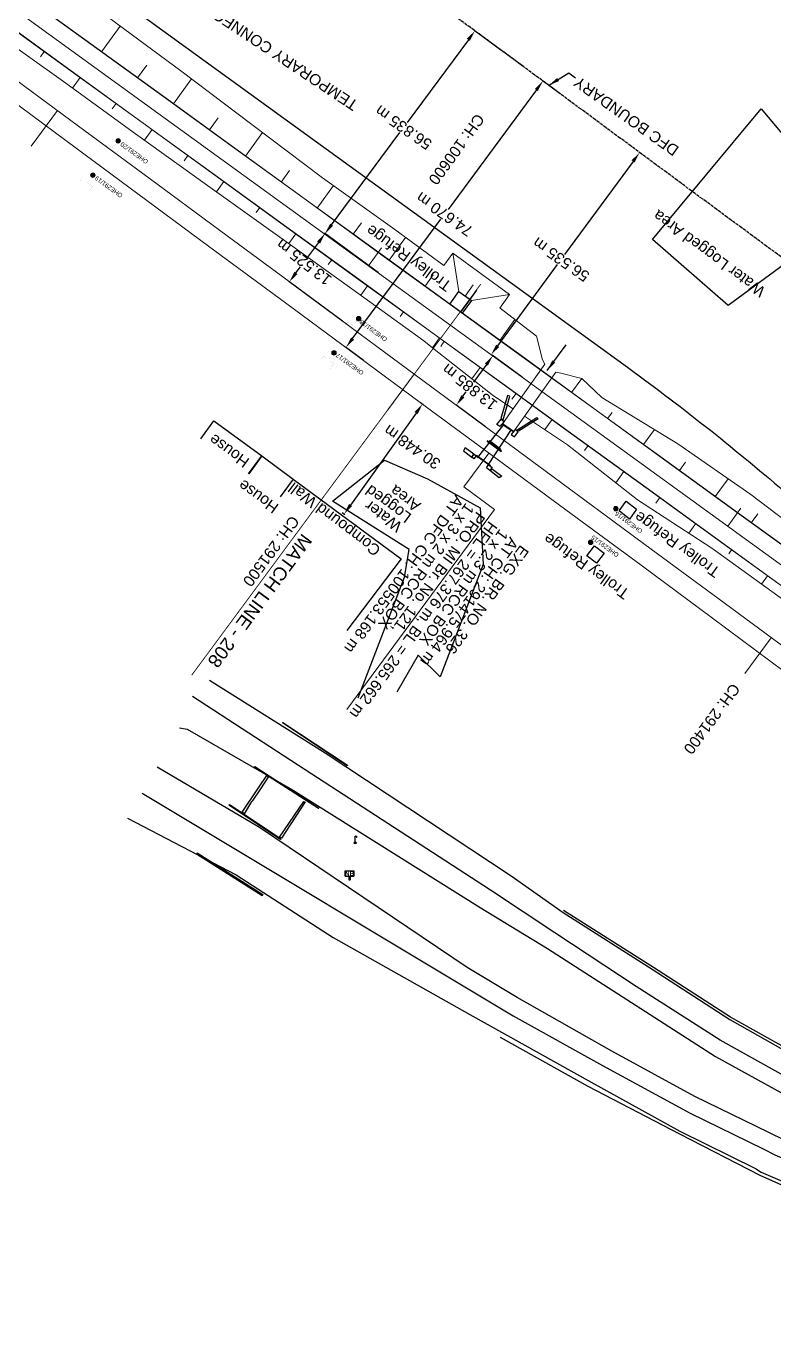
# Model space of a CAD drawing. Header units: metres. Extents: x 644418 to 1306172, y 3366650 to 6747308.
# Drawn here: x 651551.3 to 651719.9, y 3374525.5 to 3374818.6 of the extents above; entities that cross this region are included whole.
import ezdxf
from ezdxf.enums import TextEntityAlignment as Align

# ---------------------------------------------------------------- set-up
doc = ezdxf.new("R2010")
doc.units = ezdxf.units.M
doc.header["$MEASUREMENT"] = 0
doc.linetypes.add('CENTER', pattern=[2, 1.25, -0.25, 0.25, -0.25])
doc.linetypes.add('PHANTOM2', pattern=[1.25, 0.625, -0.125, 0.125, -0.125, 0.125, -0.125])
doc.layers.get('Defpoints').update_dxf_attribs({"lineweight": 0})
for name, color, linetype, lineweight in [('BOUNDARY DIMENTION', 10, 'Continuous', 0), ('BRIDGE DETAILS PLAN', 7, 'Continuous', 0), ('CANAL BOTTOM', 5, 'Continuous', 0), ('Existing Chainage', 7, 'Continuous', 0), ('Existing IR Track', 143, 'Continuous', 0), ('Existing Railway Boundary', 7, 'CENTER', 0), ('OHE MAST', 8, 'Continuous', 0), ('OHE MAST TEXT', 8, 'Continuous', 0), ('Proposed Chainage', 10, 'Continuous', 0), ('PROPOSED DFCC TOE LINE', 239, 'Continuous', 0), ('PROPOSED DFCC TOE SLOPES', 239, 'Continuous', 0), ('PROPOSED DFCC TRACK', 1, 'Continuous', 0), ('TEMPORARY CONNECTION', 6, 'Continuous', 0)]:
    doc.layers.add(name, color=color, linetype=linetype, lineweight=lineweight)
for name, color, linetype in [('BRIDGE_PARAPET', 7, 'Continuous'), ('COMPOUND_WALL', 251, 'Continuous'), ('DFCC Boundary', 6, 'CENTER'), ('Dimension', 10, 'Continuous'), ('GRILL', 251, 'Continuous'), ('LAMP_POST', 7, 'Continuous'), ('MATCH LINE', 7, 'Continuous'), ('NAME_BOARD', 251, 'Continuous'), ('PROPOSED DFCC FORMATION LINE', 187, 'Continuous'), ('RESIDENTIAL_BL_PUC', 251, 'Continuous'), ('RESIDENTIAL_BL_SEMI', 251, 'Continuous'), ('RETAINING_WALL', 142, 'Continuous'), ('SFL_SOFFIT_LVL', 251, 'Continuous'), ('SUB_ROAD_CENTRE', 34, 'Continuous'), ('SUB_ROAD_EDGE', 34, 'Continuous'), ('TOPO_TEXT', 251, 'Continuous'), ('Trolley Refuse', 10, 'Continuous'), ('TROLLEY_STAND', 7, 'Continuous'), ('WATER_LOGGED_AREA', 5, 'Continuous'), ('WING_WALL', 7, 'Continuous')]:
    doc.layers.add(name, color=color, linetype=linetype)
doc.styles.add('NB', font='swissbo.ttf', dxfattribs={"height": 1.5})
doc.styles.get("Standard").update_dxf_attribs({"font": 'arial.ttf'})
doc.styles.add('Style-Arial', font='arial.ttf')
doc.dimstyles.new('DIM', dxfattribs={"dimtxt": 2.5, "dimasz": 2.5, "dimexe": 0.18, "dimexo": 0.0625, "dimgap": 0.09, "dimtad": 0, "dimtih": 1, "dimtoh": 1, "dimdec": 3, "dimzin": 0, "dimdsep": 46, "dimtxsty": 'Standard', "dimcen": 0.09, "dimadec": 0, "dimazin": 0, "dimtfac": 1, "dimtdec": 3, "dimtofl": 0, "dimtmove": 0, "dimatfit": 3, "dimfxl": 1, "dimtolj": 1, "dimtzin": 0, "dimarcsym": 0})
doc.dimstyles.new('ISO-25', dxfattribs={"dimtxt": 2.5, "dimasz": 2.5, "dimexe": 1.25, "dimexo": 0.625, "dimtad": 1, "dimtxsty": 'Standard', "dimcen": 2.5, "dimadec": 0, "dimazin": 0, "dimtfac": 1, "dimtmove": 0, "dimatfit": 3, "dimfxl": 1, "dimarcsym": 0})

# ---------------------------------------------------------------- blocks, each defined once
blk = doc.blocks.new('LP')
for points in [[(0, 0), (0, 1.5)], [(0.25, 1.35), (0.44, 1.35)]]:
    blk.add_lwpolyline(points)
for centre, radius, start, end in [((0.07, 0.99), 0.519, 57.6425, 97.3165), ((0.34, 1.33), 0.094, 11.7012, 168.0476)]:
    blk.add_arc(centre, radius, start, end)
at = {"extrusion": (0, 0, -1)}
blk.add_ellipse((0, 0.01), major_axis=(0.308, 0), ratio=0.400495, dxfattribs=at)
blk.add_ellipse((0.35, 1.36), major_axis=(0.0017, 0.0438), ratio=0.461056, start_param=1.74022, end_param=4.575836)
blk = doc.blocks.new('NB')
for p, q in [((-0.98, 0.82), (-0.98, 1.98)), ((-0.98, 1.98), (0.98, 1.98)), ((-0.98, 0.82), (0.98, 0.82)), ((-0.13, 0.82), (-0.13, 0)), ((-0.13, 0), (0.13, 0)), ((0.13, 0.82), (0.13, 0)), ((0.98, 1.98), (0.98, 0.82))]:
    blk.add_line(p, q)
at = {"style": 'NB', "width": 1.025371}
blk.add_text('NB', height=0.988, dxfattribs=at).set_placement((0, 1.4), align=Align.MIDDLE)
blk = doc.blocks.new('OHE MAST')
h = blk.add_hatch(color=256)
edge = h.paths.add_edge_path()
edge.add_arc((0, 0), 0.514, 0, 360)
at = {"const_width": 0.01, "flags": 128}
for points in [[(1.5, 3.5), (1.5, 2), (-1.5, 2), (-1.5, 3.5)], [(0, 2), (0, 0)]]:
    blk.add_lwpolyline(points, dxfattribs=at)
blk.add_circle((0, 0), 0.514)
blk = doc.blocks.new('*D1693')
at = {"layer": 'Defpoints', "color": 0, "linetype": 'ByBlock', "ltscale": 0.5, "transparency": 16777216}
for p in [(651640.21, 3374733.81), (651622.54, 3374709.02), (651623.04, 3374708.66)]:
    blk.add_point(p, dxfattribs=at)
at = {"layer": 'Existing Railway Boundary', "color": 0, "linetype": 'ByBlock', "lineweight": -2, "ltscale": 0.5, "transparency": 16777216}
for p, q in [((651640.26, 3374733.78), (651640.86, 3374733.35)), ((651639.26, 3374731.42), (651624.49, 3374710.7)), ((651622.59, 3374708.98), (651623.19, 3374708.56))]:
    blk.add_line(p, q, dxfattribs=at)
at = {"layer": 'Existing Railway Boundary', "color": 0, "linetype": 'ByBlock', "ltscale": 0.5, "transparency": 16777216}
for points in [[(651638.92, 3374731.66), (651639.6, 3374731.18), (651640.71, 3374733.46)], [(651624.15, 3374710.94), (651624.83, 3374710.46), (651623.04, 3374708.66)]]:
    blk.add_solid(points, dxfattribs=at)
at = {"layer": 'Existing Railway Boundary', "color": 0, "linetype": 'ByBlock', "ltscale": 0.5, "transparency": 16777216, "insert": (651638.38, 3374723.77), "char_height": 2.5, "attachment_point": 5, "rotation": 145}
blk.add_mtext('\\A1;30.448 m', dxfattribs=at)
blk = doc.blocks.new('*D1511')
at = {"layer": 'Defpoints', "color": 0, "transparency": 16777216}
for p in [(651656.58, 3374744.36), (651663.18, 3374739.49), (651654.94, 3374728.32)]:
    blk.add_point(p, dxfattribs=at)
at = {"layer": 'Dimension', "color": 0, "lineweight": -2, "transparency": 16777216}
for p, q in [((651655.1, 3374742.35), (651652.17, 3374738.38)), ((651663.13, 3374739.53), (651656.44, 3374744.47)), ((651649.82, 3374735.2), (651650.54, 3374736.18)), ((651654.89, 3374728.35), (651648.19, 3374733.29))]:
    blk.add_line(p, q, dxfattribs=at)
at = {"layer": 'Dimension', "color": 0, "transparency": 16777216}
for points in [[(651654.76, 3374742.6), (651655.43, 3374742.1), (651656.58, 3374744.36)], [(651649.49, 3374735.45), (651650.16, 3374734.95), (651648.34, 3374733.19)]]:
    blk.add_solid(points, dxfattribs=at)
at = {"layer": 'Dimension', "color": 0, "lineweight": 0, "transparency": 16777216, "insert": (651651.35, 3374737.28), "char_height": 2.5, "attachment_point": 5, "rotation": 142}
blk.add_mtext('\\A1;13.885 m', dxfattribs=at)
blk = doc.blocks.new('*D1513')
at = {"layer": 'Defpoints', "color": 0, "transparency": 16777216}
for p in [(651618.75, 3374771.86), (651630.8, 3374762.96), (651622.76, 3374752.08)]:
    blk.add_point(p, dxfattribs=at)
at = {"layer": 'Dimension', "color": 0, "lineweight": -2, "transparency": 16777216}
for p, q in [((651630.75, 3374762.99), (651618.6, 3374771.97)), ((651617.26, 3374769.85), (651614.82, 3374766.55)), ((651612.19, 3374763), (651613.19, 3374764.35)), ((651622.71, 3374752.12), (651610.56, 3374761.1))]:
    blk.add_line(p, q, dxfattribs=at)
at = {"layer": 'Dimension', "color": 0, "transparency": 16777216}
for points in [[(651616.93, 3374770.1), (651617.6, 3374769.61), (651618.75, 3374771.86)], [(651611.86, 3374763.25), (651612.53, 3374762.75), (651610.71, 3374760.99)]]:
    blk.add_solid(points, dxfattribs=at)
at = {"layer": 'Dimension', "color": 0, "lineweight": 0, "transparency": 16777216, "insert": (651614, 3374765.45), "char_height": 2.5, "attachment_point": 5, "rotation": 142}
blk.add_mtext('\\A1;13.525 m', dxfattribs=at)
blk = doc.blocks.new('*D1625')
at = {"layer": 'BOUNDARY DIMENTION', "color": 0, "lineweight": -2, "transparency": 16777216}
for p, q in [((651689.59, 3374790.17), (651689.5, 3374790.24)), ((651688.16, 3374788.12), (651672.74, 3374767.12)), ((651657.66, 3374746.58), (651671.12, 3374764.91)), ((651656.13, 3374744.6), (651656.03, 3374744.67))]:
    blk.add_line(p, q, dxfattribs=at)
at = {"layer": 'BOUNDARY DIMENTION', "color": 0, "transparency": 16777216}
for points in [[(651687.82, 3374788.36), (651688.5, 3374787.87), (651689.64, 3374790.13)], [(651657.32, 3374746.83), (651657.99, 3374746.33), (651656.18, 3374744.57)]]:
    blk.add_solid(points, dxfattribs=at)
at = {"layer": 'Defpoints', "color": 0, "transparency": 16777216}
for p in [(651689.64, 3374790.13), (651689.64, 3374790.13), (651656.18, 3374744.57)]:
    blk.add_point(p, dxfattribs=at)
at = {"layer": 'BOUNDARY DIMENTION', "color": 0, "transparency": 16777216, "insert": (651671.93, 3374766.02), "char_height": 2.5, "attachment_point": 5, "rotation": 145}
blk.add_mtext('\\A1;56.535 m', dxfattribs=at)
blk = doc.blocks.new('*D1662')
at = {"layer": 'BOUNDARY DIMENTION', "color": 0, "lineweight": -2, "transparency": 16777216}
for p, q in [((651651.04, 3374815.55), (651637.23, 3374796.86)), ((651663.52, 3374809.43), (651652.38, 3374817.66)), ((651620.23, 3374773.86), (651635.6, 3374794.66)), ((651629.74, 3374763.73), (651618.6, 3374771.96))]:
    blk.add_line(p, q, dxfattribs=at)
at = {"layer": 'BOUNDARY DIMENTION', "color": 0, "transparency": 16777216}
for points in [[(651650.71, 3374815.79), (651651.38, 3374815.3), (651652.53, 3374817.56)], [(651619.89, 3374774.11), (651620.56, 3374773.62), (651618.74, 3374771.85)]]:
    blk.add_solid(points, dxfattribs=at)
at = {"layer": 'Defpoints', "color": 0, "transparency": 16777216}
for p in [(651652.53, 3374817.56), (651663.57, 3374809.39), (651629.79, 3374763.69)]:
    blk.add_point(p, dxfattribs=at)
at = {"layer": 'BOUNDARY DIMENTION', "color": 0, "transparency": 16777216, "insert": (651636.41, 3374795.76), "char_height": 2.5, "attachment_point": 5, "rotation": 145}
blk.add_mtext('\\A1;56.835 m', dxfattribs=at)
blk = doc.blocks.new('*D1891')
at = {"layer": 'Defpoints', "color": 0, "linetype": 'Continuous', "ltscale": 0.5, "transparency": 16777216}
for p in [(651667.85, 3374806.24), (651671.76, 3374803.35), (651627.37, 3374743.31)]:
    blk.add_point(p, dxfattribs=at)
at = {"layer": 'DFCC Boundary', "color": 0, "linetype": 'Continuous', "lineweight": -2, "ltscale": 0.5, "transparency": 16777216}
for p, q in [((651671.71, 3374803.39), (651667.71, 3374806.35)), ((651666.36, 3374804.23), (651646.47, 3374777.32)), ((651624.95, 3374748.21), (651644.84, 3374775.12)), ((651627.32, 3374743.34), (651623.32, 3374746.3))]:
    blk.add_line(p, q, dxfattribs=at)
at = {"layer": 'DFCC Boundary', "color": 0, "linetype": 'Continuous', "ltscale": 0.5, "transparency": 16777216}
for points in [[(651666.03, 3374804.48), (651666.7, 3374803.98), (651667.85, 3374806.24)], [(651624.61, 3374748.45), (651625.28, 3374747.96), (651623.46, 3374746.2)]]:
    blk.add_solid(points, dxfattribs=at)
at = {"layer": 'DFCC Boundary', "color": 0, "linetype": 'Continuous', "ltscale": 0.5, "transparency": 16777216, "insert": (651645.66, 3374776.22), "char_height": 2.5, "attachment_point": 5, "rotation": 145}
blk.add_mtext('\\A1;74.670 m', dxfattribs=at)

msp = doc.modelspace()

# ---------------------------------------------------------------- linework, layer by layer
at = {"layer": 'BRIDGE DETAILS PLAN', "color": 7, "linetype": 'Continuous', "lineweight": 0, "flags": 128}
msp.add_lwpolyline([(651655.6363, 3374722.4113), (651650.0147, 3374714.8067), (651656.9557, 3374709.6756), (651623.6696, 3374664.6482)], dxfattribs=at)
at = {"layer": 'BRIDGE_PARAPET', "linetype": 'Continuous'}
for points in [[(651661.109, 3374727.158, 268.439), (651658.612, 3374728.904, 268.446), (651658.729, 3374729.07, 268.444), (651661.226, 3374727.324, 268.444)], [(651655.312, 3374725.197, 268.469), (651655.257, 3374725.106, 268.471), (651658.406, 3374722.792, 268.457), (651658.486, 3374722.916, 268.454)], [(651658.108, 3374723.253, 268.472), (651658.248, 3374723.317, 268.466), (651655.788, 3374725.138, 268.452), (651655.74, 3374724.982, 268.453)], [(651652.898, 3374721.902, 268.436), (651656.053, 3374719.579, 268.43), (651655.974, 3374719.491, 268.433), (651652.819, 3374721.814, 268.433)], [(651623.708, 3374651.95, 271.07), (651609.123, 3374661.579, 270.803), (651609.19, 3374661.709, 270.803), (651623.7767, 3374652.0789, 270.803)], [(651617.275, 3374642.276, 270.957), (651602.799, 3374651.646, 271.096), (651602.887, 3374651.78, 271.075), (651617.3635, 3374642.4097, 271.075)], [(651608.711, 3374635.292, 270.593), (651597.049, 3374643.062, 270.6), (651597.226, 3374643.211, 270.594), (651608.888, 3374635.441, 270.594)], [(651604.56, 3374622.631, 270.334), (651589.7781, 3374631.9852, 270.315), (651589.928, 3374632.299, 270.317), (651604.7099, 3374622.9448, 270.317)]]:
    msp.add_polyline3d(points, close=True, dxfattribs=at)
at = {"layer": 'COMPOUND_WALL', "linetype": 'Continuous'}
msp.add_polyline3d([(651611.587, 3374716.56, 267.061), (651635.871, 3374698.608, 266.224), (651623.669, 3374682.396, 267.678)], dxfattribs=at)
at = {"layer": 'DFCC Boundary', "ltscale": 0.5, "flags": 128}
msp.add_lwpolyline([(655695.597, 3371812.1897), (655640.8822, 3371912.823), (655580.0449, 3371996.7158), (655509.7792, 3372062.0857), (655426.9534, 3372113.9756), (655342.6069, 3372167.9462), (655257.8854, 3372221.2222), (655173.2688, 3372275.363), (655087.3459, 3372327.2788), (655002.8598, 3372380.6107), (654914.5097, 3372429.9473), (654741.1355, 3372529.4419), (654650.033, 3372576.4159), (654568.6995, 3372626.155), (654571.9877, 3372630.6369), (654391.4686, 3372756.327), (654377.1337, 3372736.8494), (654004.4289, 3373016.6995), (654007.7887, 3373020.6424), (653690.5739, 3373253.6486), (653690.5425, 3373253.6059), (653433.8132, 3373453.1485), (653440.7668, 3373462.5592), (653208.8394, 3373636.5534), (653216.1698, 3373646.5105), (653142.1983, 3373700.8896), (653053.6963, 3373771.1122), (652994.4341, 3373810.5255), (652929.3691, 3373859.5713), (652860.9168, 3373902.1103), (652749.6028, 3373984.4705), (652631.2396, 3374070.7175), (652636.2281, 3374078.1704), (652537.912, 3374145.7283), (652392.904, 3374241.2711), (652388.7719, 3374235.6812), (652308.569, 3374304.8076), (652315.9256, 3374314.7669), (652103.9815, 3374448.7876), (652083.1937, 3374464.1943), (652072.7494, 3374471.9329), (652052.3219, 3374487.0684), (652038.1897, 3374497.5387), (652024.0173, 3374508.0388), (652009.8347, 3374518.5254), (651995.6683, 3374529), (651981.7515, 3374539.2836), (651967.8828, 3374549.5317), (651954.6903, 3374559.2866), (651941.4997, 3374569.04), (651923.9377, 3374582.0168), (651906.3215, 3374595.0337), (651892.0868, 3374605.5547), (651877.7985, 3374616.1153), (651861.6288, 3374628.0564), (651845.5071, 3374639.9619), (651829.5757, 3374651.7544), (651824.7911, 3374655.296), (651813.6747, 3374663.5244), (651797.4592, 3374675.4968), (651792.6217, 3374679.0685), (651809.3453, 3374701.6999), (651798.0335, 3374710.0518), (651782.3495, 3374721.6444), (651766.6655, 3374733.2369), (651750.5163, 3374745.1875), (651734.3118, 3374757.179), (651717.3274, 3374769.6994), (651700.4625, 3374782.1317), (651684.6001, 3374793.8578), (651668.5938, 3374805.6902), (651652.6806, 3374817.4203), (651636.8173, 3374829.1137), (651620.9269, 3374840.8662), (651604.9647, 3374852.6718), (651588.7459, 3374864.6312), (651572.5882, 3374876.5455), (651556.6943, 3374888.2868), (651540.8409, 3374899.9983), (651524.5553, 3374912.0488), (651508.2568, 3374924.109), (651492.7938, 3374935.5157), (651477.3997, 3374946.8715), (651461.3291, 3374958.7436), (651445.2311, 3374970.6359), (651429.3555, 3374982.3615), (651413.4375, 3374994.1184), (651396.6322, 3375006.522), (651379.7761, 3375018.963), (651363.6644, 3375030.8565), (651352.7728, 3375038.8965), (651331.6522, 3375054.4784), (651315.7738, 3375066.1947), (651299.7306, 3375078.0412), (651283.6239, 3375089.9346), (651273.9044, 3375097.1057), (651264.2377, 3375104.2378), (651243.4187, 3375119.6324), (651222.5077, 3375135.095), (651201.5462, 3375150.5784), (651180.4926, 3375166.1298), (651161.7365, 3375179.9701), (651143.0969, 3375193.7244), (651126.6442, 3375205.9373), (651110.0563, 3375218.2505), (651088.7204, 3375233.9244), (651067.5473, 3375249.4788), (651049.4448, 3375262.8672), (651031.0656, 3375276.4601), (651013.3004, 3375289.5618), (650995.6557, 3375302.5748), (650975.556, 3375317.4171), (650955.4878, 3375332.2363), (650948.8014, 3375337.1771), (650951.4372, 3375340.7501), (650937.0874, 3375351.3535), (650916.0918, 3375366.8677), (650897.9224, 3375380.2929), (650879.805, 3375393.6796), (650866.8386, 3375403.2309), (650853.9116, 3375412.7532), (650835.5886, 3375426.289), (650817.2946, 3375439.8035), (650797.968, 3375454.1206), (650778.7222, 3375468.3781), (650760.7655, 3375481.6337), (650742.8011, 3375494.8949), (650723.0807, 3375509.4255), (650703.3693, 3375523.9495), (650688.6613, 3375534.8372), (650673.8463, 3375545.804), (650653.7938, 3375560.6295), (650633.6894, 3375575.4932), (650612.6421, 3375591.0542), (650592.0153, 3375606.3042), (650570.0328, 3375622.5591), (650548.5001, 3375638.4814), (650530.5234, 3375651.793), (650512.3606, 3375665.2423), (650494.7465, 3375678.2665), (650476.9008, 3375691.462), (650459.2976, 3375704.4721), (650441.3132, 3375717.7633), (650427.1261, 3375728.1319), (650413.8099, 3375737.864), (650402.677, 3375746.2697), (650389.8486, 3375755.6668), (650377.7322, 3375764.5425), (650360.7275, 3375777.1141), (650343.7744, 3375789.6482), (650325.0342, 3375803.5254), (650306.3109, 3375817.39), (650287.6225, 3375831.2124), (650268.717, 3375845.1957), (650250.337, 3375858.8009), (650231.8256, 3375872.5033), (650215.4559, 3375884.6355), (650199.261, 3375896.6381), (650189.9351, 3375903.5429), (650184.6476, 3375907.4517), (650170.3331, 3375918.0338), (650153.2211, 3375930.7288), (650135.9365, 3375943.5518), (650119.2313, 3375955.9159), (650102.3769, 3375968.3905), (650085.2738, 3375981.0461), (650068.2078, 3375993.6742), (650052.7787, 3376005.1011), (650037.4384, 3376016.4621), (650022.1728, 3376027.766), (650006.9632, 3376039.0283), (649974.7512, 3376062.8762), (649961.4537, 3376072.7117), (649948.2091, 3376082.508), (649944.476, 3376085.2722), (649918.728, 3376050.5341), (649909.4316, 3376057.4177), (649896.4092, 3376067.0604), (649893.7832, 3376069.0128), (649891.1645, 3376070.9437), (649888.4639, 3376072.9569), (649875.744, 3376082.3694), (649867.5551, 3376088.4016), (649853.4118, 3376098.8745), (649839.2513, 3376109.3603), (649829.0749, 3376116.9005), (649827.2194, 3376118.2675), (649818.0867, 3376125.0366), (649808.8566, 3376131.8779), (649793.2502, 3376143.4201), (649777.6288, 3376154.9733), (649763.6321, 3376165.3144), (649749.5741, 3376175.7007), (649733.9228, 3376187.2754), (649718.3343, 3376198.8036), (649705.3241, 3376208.4391), (649692.3703, 3376218.0327), (649678.0208, 3376228.6769), (649663.5747, 3376239.3366), (649646.4625, 3376252.0623), (649634.6272, 3376260.744), (649624.9192, 3376267.9946), (649615.0208, 3376275.3876), (649599.9831, 3376286.4834), (649588.9857, 3376294.598), (649590.032, 3376296.0132), (649586.1685, 3376298.8639), (649569.3593, 3376311.3207), (649552.641, 3376323.7102), (649537.2353, 3376335.0739), (649521.9792, 3376346.327), (649506.2408, 3376358.0035), (649490.3575, 3376369.7875), (649475.7578, 3376380.5673), (649461.1933, 3376391.3211), (649445.4753, 3376402.9572), (649429.8494, 3376414.5253), (649414.4906, 3376425.9209), (649378.3483, 3376452.6365), (649368.4603, 3376459.9984), (649352.6509, 3376471.6682), (649336.6992, 3376483.4434), (649322.3941, 3376494.1037), (649307.6557, 3376505.0862), (649290.8736, 3376517.4208), (649273.972, 3376529.8435), (649258.1992, 3376541.4854), (649242.2966, 3376553.2232), (649226.5432, 3376564.8634), (649210.8826, 3376576.435), (649195.2207, 3376588.0769), (649179.5326, 3376599.7383), (649164.9134, 3376610.5118), (649150.5177, 3376621.1205), (649135.415, 3376632.3287), (649120.2337, 3376643.5954), (649107.8929, 3376652.6743), (649095.5927, 3376661.7234), (649079.5687, 3376673.5769), (649063.4846, 3376685.4748), (649046.5651, 3376697.9756), (649029.6506, 3376710.4727), (649013.3465, 3376722.5351), (648996.9805, 3376734.6431), (648980.3936, 3376746.8979), (648963.6626, 3376759.259), (648946.7453, 3376771.7643), (648929.6945, 3376784.3682), (648913.5118, 3376796.3614), (648897.2206, 3376808.435), (648876.2496, 3376823.9678), (648855.1325, 3376839.6089), (648839.3985, 3376851.2044), (648823.6596, 3376862.8037), (648806.187, 3376875.7235), (648788.7814, 3376888.5937), (648772.4766, 3376900.6763), (648756.1277, 3376912.7915), (648748.6058, 3376918.3049), (648733.321, 3376929.6306), (648718.1841, 3376940.8501), (648694.1574, 3376958.9078), (648686.9154, 3376964.1595), (648685.9321, 3376964.8321), (648667.95, 3376978.2197), (648649.3198, 3376992.1471), (648633.5557, 3377003.8368), (648617.684, 3377015.6038), (648613.3865, 3377018.7718), (648613.1308, 3377018.4261), (648605.39, 3377024.1325), (648593.439, 3377032.9404), (648576.5994, 3377045.3816), (648559.8787, 3377057.7351), (648542.9247, 3377070.3132), (648525.9483, 3377082.908), (648511.3109, 3377093.7409), (648496.5572, 3377104.6599), (648477.562, 3377118.7172), (648458.5464, 3377132.7896), (648451.3349, 3377138.2101), (648435.5918, 3377149.862), (648422.1096, 3377159.9046), (648408.3664, 3377170.0637), (648394.6863, 3377180.1761), (648381.6588, 3377189.818), (648368.6059, 3377199.4787), (648354.1188, 3377210.196), (648339.6473, 3377220.9017), (648325.8166, 3377231.1386), (648311.9735, 3377241.3853), (648297.2469, 3377252.2824), (648283.6168, 3377262.3688), (648282.6002, 3377260.9951), (648281.5015, 3377261.8082), (648268.446, 3377271.4578), (648255.3849, 3377281.1115), (648243.3023, 3377290.0413), (648231.5826, 3377298.7116), (648230.1246, 3377299.843), (648216.137, 3377310.1827), (648202.3989, 3377320.3379), (648187.9045, 3377331.0225), (648173.4524, 3377341.7035), (648159.964, 3377351.7009), (648146.3755, 3377361.7726), (648132.3698, 3377372.1252), (648118.3132, 3377382.5155), (648104.5683, 3377392.6752), (648090.8453, 3377402.8186), (648079.0331, 3377411.5788), (648067.1746, 3377420.3734), (648052.1864, 3377431.461), (648037.1291, 3377442.5999), (648023.4384, 3377452.7367), (648009.6421, 3377462.9518), (647998.5681, 3377471.1475), (647977.6651, 3377486.6371), (647970.8013, 3377491.7424), (647954.3046, 3377504.0127), (647940.5645, 3377514.1537), (647927.1436, 3377524.0583), (647912.5029, 3377534.9198), (647897.7662, 3377545.8524), (647883.3488, 3377556.5286), (647868.9785, 3377567.1699), (647855.3948, 3377577.2425), (647841.7032, 3377587.3948), (647828.8284, 3377596.8277), (647815.9828, 3377606.2395), (647798.869, 3377618.9232), (647787.996, 3377626.9816), (647769.1212, 3377640.9619), (647756.6675, 3377650.183), (647742.624, 3377660.5991), (647728.5049, 3377671.0713), (647713.635, 3377682.0926), (647698.699, 3377693.1628), (647681.9918, 3377705.517), (647665.4025, 3377717.7839), (647652.0515, 3377727.6811), (647638.8028, 3377737.5025), (647625.2604, 3377747.546), (647611.724, 3377757.585), (647601.846, 3377764.9047), (647586.5632, 3377776.2354), (647574.9107, 3377784.8659), (647552.1318, 3377801.7377), (647544.5766, 3377807.3492), (647531.2096, 3377817.2774), (647518.7824, 3377826.4783), (647506.3678, 3377835.6698), (647493.0662, 3377845.5438), (647479.7149, 3377855.4547), (647466.3541, 3377865.3556), (647452.9886, 3377875.26), (647440.1702, 3377884.755), (647427.3392, 3377894.2595), (647421.9004, 3377898.2902), (647422.4016, 3377898.9655), (647413.1507, 3377905.8213), (647398.5546, 3377916.6386), (647385.2867, 3377926.4568), (647372.1159, 3377936.2032), (647357.4127, 3377947.1112), (647351.2811, 3377951.6601), (647330.0092, 3377967.4105), (647317.4471, 3377976.6964), (647304.414, 3377986.3606), (647291.335, 3377996.0589), (647278.7541, 3378005.3917), (647266.0777, 3378014.7954), (647252.9457, 3378024.4462), (647239.9839, 3378033.9719), (647225.7512, 3378044.5255), (647211.5179, 3378055.0796), (647196.511, 3378066.208), (647181.4966, 3378077.3419), (647167.7872, 3378087.5064), (647154.0498, 3378097.6917), (647140.7668, 3378107.5414), (647127.4862, 3378117.3893), (647113.2521, 3378127.9375), (647099.0375, 3378138.4713), (647085.0268, 3378148.8592), (647070.9977, 3378159.2608), (647056.5444, 3378169.9697), (647042.0873, 3378180.6814), (647027.5624, 3378191.4464), (647013.0728, 3378202.1851), (646999.864, 3378211.9684), (646986.6741, 3378221.7376), (646973.6148, 3378231.4185), (646960.4875, 3378241.1499), (646945.7953, 3378252.0414), (646931.0256, 3378262.9902), (646930.6274, 3378263.2852), (646951.9475, 3378292.0562)], dxfattribs=at)
at = {"layer": 'Existing Chainage', "color": 0, "linetype": 'Continuous', "lineweight": 13, "flags": 128}
for points in [[(651552.4729, 3374791.5742), (651558.4162, 3374799.6164)], [(651632.9078, 3374732.1508), (651638.8474, 3374740.1957)], [(651713.3619, 3374672.757), (651719.2995, 3374680.8034)]]:
    msp.add_lwpolyline(points, dxfattribs=at)
at = {"layer": 'Existing IR Track', "flags": 128}
for points in [[(651547.0223, 3374808.0365), (651563.1864, 3374796.0912), (651579.1189, 3374784.3325), (651594.9406, 3374772.6556), (651610.9589, 3374760.8073), (651626.6494, 3374749.2014), (651642.7856, 3374737.2881), (651658.6137, 3374725.6023), (651675.5894, 3374713.0667), (651692.2289, 3374700.7793), (651708.6751, 3374688.6433), (651730.784, 3374672.3289), (651740.5678, 3374665.1098), (651756.4758, 3374653.3717), (651772.4107, 3374641.5647), (651788.4038, 3374629.7145), (651804.4734, 3374617.8398), (651820.3699, 3374606.093), (651836.5668, 3374594.1114), (651852.8743, 3374582.0378)], [(651544.4308, 3374804.5331), (651560.6065, 3374792.6055), (651576.5256, 3374780.8318), (651592.4639, 3374769.0439), (651608.3751, 3374757.3152), (651624.2474, 3374745.6152), (651640.2129, 3374733.813), (651656.1152, 3374722.0573), (651673.0205, 3374709.5953), (651689.9496, 3374697.1156), (651706.099, 3374685.1649), (651722.2482, 3374673.2143), (651737.9662, 3374661.5967), (651753.6503, 3374650.004), (651769.8215, 3374638.0643), (651786.0143, 3374626.1085), (651801.8928, 3374614.3552), (651817.845, 3374602.5474), (651833.9874, 3374590.6265), (651850.1571, 3374578.6854)]]:
    msp.add_lwpolyline(points, dxfattribs=at)
at = {"layer": 'GRILL', "linetype": 'Continuous'}
for points in [[(652142.7375, 3374535.3484, 273.706), (652114.8571, 3374535.9299, 274.383), (652088.5238, 3374536.8715, 274.872), (652062.1041, 3374537.4779, 275.417), (652042.5721, 3374538.1085, 275.711), (652021.1063, 3374538.63, 275.997), (651998.6673, 3374539.2986, 276.32), (651973.6598, 3374540.0301, 276.466), (651938.5545, 3374540.8576, 276.54), (651927.5415, 3374541.5282, 276.646), (651879.4023, 3374542.6976, 276.544), (651856.4655, 3374544.2978, 276.078), (651834.8903, 3374547.0795, 275.826), (651820.0623, 3374549.3397, 275.665), (651802.7724, 3374553.4173, 275.286), (651781.7969, 3374559.9322, 274.884), (651764.8122, 3374566.5329, 274.403), (651747.2083, 3374574.5436, 273.897), (651710.1455, 3374595.2632, 272.727), (651692.7315, 3374606.447, 272.211), (651672.5139, 3374619.3608, 271.501)], [(651658.1987, 3374590.8035, 269.825), (651677.9832, 3374579.7413, 270.437), (651698.6029, 3374568.9931, 271.17), (651716.7412, 3374559.6546, 271.702), (651735.1213, 3374551.5107, 272.437), (651755.12, 3374543.9659, 273.021), (651774.1739, 3374536.9879, 273.673), (651793.3368, 3374531.2441, 274.203), (651813.6864, 3374526.5104, 274.752), (651834.773, 3374523.3101, 275.091), (651846.6416, 3374522.0919, 275.29)]]:
    msp.add_polyline3d(points, dxfattribs=at)
at = {"layer": 'MATCH LINE', "linetype": 'PHANTOM2', "ltscale": 15, "const_width": 0.2}
msp.add_lwpolyline([(651653.8248, 3374760.4644), (651588.6774, 3374672.3369)], dxfattribs=at)
at = {"layer": 'Proposed Chainage', "lineweight": 0, "flags": 128}
for points in [[(651631.4648, 3374768.6471), (651628.5309, 3374764.5984)], [(651712.439, 3374709.9685), (651709.505, 3374705.9198)]]:
    msp.add_lwpolyline(points, dxfattribs=at)
at = {"layer": 'PROPOSED DFCC FORMATION LINE', "lineweight": 0, "flags": 128}
for points in [[(651778.7724, 3374660.3556), (651776.4848, 3374662.0134), (651760.29, 3374673.7491), (651744.0951, 3374685.4848), (651727.9003, 3374697.2206), (651711.7055, 3374708.9563), (651695.5106, 3374720.692), (651679.3158, 3374732.4278), (651663.121, 3374744.1635), (651646.9262, 3374755.8992), (651630.7313, 3374767.635), (651614.5365, 3374779.3707), (651598.3417, 3374791.1064), (651582.1468, 3374802.8422), (651565.952, 3374814.5779), (651549.7572, 3374826.3136)], [(651549.7865, 3374826.3541), (651565.9813, 3374814.6184), (651582.1762, 3374802.8827), (651598.371, 3374791.1469), (651614.5658, 3374779.4112), (651630.7607, 3374767.6755), (651646.9555, 3374755.9397), (651663.1503, 3374744.204), (651679.3452, 3374732.4683), (651695.54, 3374720.7325), (651711.7348, 3374708.9968), (651727.9297, 3374697.2611), (651744.1245, 3374685.5253), (651760.3193, 3374673.7896), (651776.5141, 3374662.0539), (651778.8017, 3374660.3961)], [(651774.3422, 3374654.2421), (651772.0546, 3374655.8998), (651755.8597, 3374667.6356), (651739.6649, 3374679.3713), (651723.4701, 3374691.107), (651707.2752, 3374702.8428), (651691.0804, 3374714.5785), (651674.8856, 3374726.3142), (651658.6907, 3374738.05), (651642.4959, 3374749.7857), (651626.3011, 3374761.5214), (651610.1063, 3374773.2571), (651593.9114, 3374784.9929), (651577.7166, 3374796.7286), (651561.5218, 3374808.4643), (651545.3269, 3374820.2001)], [(651774.3715, 3374654.2826), (651772.0839, 3374655.9403), (651755.8891, 3374667.676), (651739.6942, 3374679.4118), (651723.4994, 3374691.1475), (651707.3046, 3374702.8832), (651691.1097, 3374714.619), (651674.9149, 3374726.3547), (651658.7201, 3374738.0904), (651642.5253, 3374749.8262), (651626.3304, 3374761.5619), (651610.1356, 3374773.2976), (651593.9408, 3374785.0334), (651577.7459, 3374796.7691), (651561.5511, 3374808.5048), (651545.3563, 3374820.2406)]]:
    msp.add_lwpolyline(points, dxfattribs=at)
at = {"layer": 'PROPOSED DFCC TOE LINE', "lineweight": 0, "flags": 128}
for points in [[(651451.2026, 3374901.7485), (651460.0893, 3374901.853), (651466.0203, 3374897.4319), (651473.6677, 3374891.7125), (651483.1624, 3374884.6546), (651485.1457, 3374887.3914), (651501.0068, 3374875.8973), (651498.882, 3374872.9651), (651505.7589, 3374867.8496), (651521.7885, 3374855.8859), (651537.8562, 3374843.9747), (651554.1119, 3374832.323), (651570.1583, 3374820.3825), (651586.257, 3374808.5141), (651602.2311, 3374796.4737), (651618.1896, 3374784.4119), (651634.4687, 3374772.7924), (651645.5093, 3374764.6619)], [(651661.1279, 3374732.3854), (651656.7025, 3374735.3063), (651643.3488, 3374745.8242), (651640.9783, 3374747.6914), (651624.7699, 3374759.4085), (651608.5282, 3374771.0795), (651592.2409, 3374782.6876), (651576.0099, 3374794.3735), (651559.822, 3374806.1188), (651543.5074, 3374817.6893), (651527.1454, 3374829.1942), (651510.8536, 3374840.7962), (651494.5758, 3374852.4174), (651478.6734, 3374863.8111), (651478.3176, 3374864.0657), (651462.0472, 3374875.7102), (651454.2624, 3374881.2794), (651444.8861, 3374885.8474), (651444.7095, 3374885.9156), (651439.5658, 3374888.4436)], [(651645.5093, 3374764.6619), (651647.5107, 3374767.4239), (651660.3451, 3374758.1233), (651658.1478, 3374755.0911)], [(651658.1808, 3374755.0657), (651666.4179, 3374748.7131), (651667.7493, 3374743.4283)], [(651671.8844, 3374740.4071), (651676.5981, 3374739.2092), (651681.1504, 3374734.9593), (651698.2805, 3374724.5143), (651714.6892, 3374713.0737), (651730.6098, 3374700.9596), (651747.495, 3374690.1765), (651763.4199, 3374678.0683), (651778.8534, 3374665.2819), (651781.0909, 3374663.5551)], [(651773.4251, 3374652.9766), (651771.1119, 3374654.5989), (651754.739, 3374666.089), (651738.4833, 3374677.7407), (651722.1303, 3374689.2582), (651705.9426, 3374701.0037), (651689.1337, 3374711.8922), (651673.4104, 3374724.2786), (651663.692, 3374730.693)]]:
    msp.add_lwpolyline(points, dxfattribs=at)
at = {"layer": 'PROPOSED DFCC TOE SLOPES', "linetype": 'Continuous', "lineweight": 0, "flags": 128}
for points in [[(651568.3935, 3374812.8086), (651572.5853, 3374818.5932)], [(651555.4624, 3374812.9171), (651554.5754, 3374811.693)], [(651576.4909, 3374806.9408), (651578.5628, 3374809.7999)], [(651563.5598, 3374807.0492), (651561.8299, 3374804.662)], [(651584.5883, 3374801.0729), (651588.6653, 3374806.6989)], [(651571.6572, 3374801.1813), (651570.7905, 3374799.9853)], [(651592.6858, 3374795.205), (651594.669, 3374797.9419)], [(651579.7546, 3374795.3135), (651578.0231, 3374792.924)], [(651600.7832, 3374789.3372), (651604.637, 3374794.6552)], [(651587.8521, 3374789.4456), (651586.9953, 3374788.2633)], [(651608.8806, 3374783.4693), (651610.7484, 3374786.0468)], [(651595.9495, 3374783.5777), (651594.2611, 3374781.2478)], [(651616.978, 3374777.6014), (651620.6439, 3374782.6602)], [(651604.0469, 3374777.7099), (651603.2258, 3374776.5768)], [(651625.0754, 3374771.7336), (651626.9294, 3374774.292)], [(651612.1443, 3374771.842), (651610.5427, 3374769.6319)], [(651633.1728, 3374765.8657), (651636.8967, 3374771.0044)], [(651620.2417, 3374765.9741), (651619.4527, 3374764.8853)], [(651648.8875, 3374758.8003), (651647.5107, 3374767.4239)], [(651641.2702, 3374759.9978), (651643.1097, 3374762.5362)], [(651628.3391, 3374760.1063), (651626.7803, 3374757.9552)], [(651650.3045, 3374757.7734), (651652.1439, 3374760.3118)], [(651649.3677, 3374754.13), (651652.9622, 3374759.0903)], [(651651.7216, 3374756.7466), (651660.3451, 3374758.1233)], [(651636.4366, 3374754.2384), (651635.6605, 3374753.1675)], [(651658.1168, 3374747.7898), (651661.522, 3374752.4889)], [(651644.534, 3374748.3705), (651642.9286, 3374746.1552)], [(651645.6185, 3374747.5846), (651644.8001, 3374746.4552)], [(651653.7159, 3374741.7168), (651651.8438, 3374739.1333)], [(651674.3116, 3374736.0541), (651676.5981, 3374739.2092)], [(651661.8133, 3374735.8489), (651660.8535, 3374734.5244)], [(651669.9107, 3374729.981), (651668.2477, 3374727.6861)], [(651682.4091, 3374730.1862), (651683.4156, 3374731.5753)], [(651690.5065, 3374724.3184), (651692.9873, 3374727.7418)], [(651678.0082, 3374724.1132), (651677.2109, 3374723.013)], [(651686.1056, 3374718.2453), (651684.2753, 3374715.7195)], [(651698.6039, 3374718.4505), (651700.0092, 3374720.3898)], [(651706.7013, 3374712.5826), (651709.6189, 3374716.6088)], [(651694.203, 3374712.3774), (651693.2736, 3374711.0949)], [(651702.3004, 3374706.5096), (651700.7487, 3374704.3682)], [(651714.7987, 3374706.7148), (651716.2644, 3374708.7373)], [(651710.3978, 3374700.6417), (651709.7161, 3374699.701)], [(651718.4952, 3374694.7738), (651717.1283, 3374692.8876)]]:
    msp.add_lwpolyline(points, dxfattribs=at)
at = {"layer": 'PROPOSED DFCC TRACK', "color": 12, "flags": 128}
msp.add_lwpolyline([(652051.8841, 3374457.8117), (651483.1316, 3374869.9633), (651480.0951, 3374872.1638), (651477.0587, 3374874.3645), (651474.0227, 3374876.5656), (651470.9871, 3374878.7673), (651467.952, 3374880.9698), (651464.9177, 3374883.1733), (651461.8843, 3374885.3781), (651458.8519, 3374887.5843, -0.00144677), (651426.1699, 3374911.5196), (651423.1515, 3374913.7448), (651420.1341, 3374915.9715), (651417.1177, 3374918.1993), (651414.1019, 3374920.4282), (651411.0868, 3374922.6578), (651408.0721, 3374924.8881), (651405.0578, 3374927.1188), (651402.0435, 3374929.3497), (646816.8315, 3378323.0253)], format="xyb", dxfattribs=at)
at = {"layer": 'PROPOSED DFCC TRACK', "linetype": 'Continuous', "flags": 128}
for points, elevation in [([(651659.1, 3374729.544), (651668.3069, 3374742.4447), (651667.7493, 3374743.4283)], 268.227), ([(651661.566, 3374727.714), (651670.7729, 3374740.6147), (651671.8844, 3374740.4071)], 268.241)]:
    msp.add_lwpolyline(points, dxfattribs=dict(at, elevation=elevation))
at = {"layer": 'RESIDENTIAL_BL_PUC', "linetype": 'Continuous'}
msp.add_polyline3d([(651590.7424, 3374725.605, 268.78), (651593.687, 3374729.646, 268.78), (651604.482, 3374721.78, 268.653), (651601.5374, 3374717.739, 268.653)], dxfattribs=at)
at = {"layer": 'RESIDENTIAL_BL_SEMI', "linetype": 'Continuous'}
msp.add_polyline3d([(651601.5216, 3374717.7506, 268.653), (651604.482, 3374721.78, 268.653), (651611.587, 3374716.56, 267.061), (651608.6266, 3374712.5306, 267.061)], dxfattribs=at)
at = {"layer": 'RETAINING_WALL', "linetype": 'Continuous'}
for points in [[(651659.833, 3374735.394, 266.875), (651658.349, 3374730.181, 267.934), (651658.848, 3374729.922, 267.932), (651660.3601, 3374735.2336, 267.932)], [(651666.795, 3374730.12, 266.902), (651662.35, 3374727.309, 267.952), (651661.957, 3374727.583, 267.954), (651666.4897, 3374730.4495, 267.954)], [(651649.941, 3374722.944, 268.034), (651651.845, 3374721.478, 268.012), (651652.261, 3374722.153, 268.242), (651650.3569, 3374723.6191, 268.242)], [(651658.577, 3374717.176, 268.151), (651658.02, 3374716.831, 268.068), (651655.898, 3374718.44, 268.064), (651656.4595, 3374718.7878, 268.064)], [(651600.075, 3374641.476, 270.221), (651601.855, 3374644.153, 270.219), (651601.973, 3374644.248, 270.627), (651603.739, 3374646.97, 270.639), (651605.589, 3374649.749, 270.997), (651605.98, 3374649.523, 271.017), (651604.162, 3374646.711, 270.967), (651602.348, 3374643.944, 270.653), (651602.201, 3374643.905, 270.214), (651600.521, 3374641.139, 270.217)], [(651608.498, 3374635.82, 268.431), (651613.982, 3374643.882, 270.594), (651614.237, 3374643.783, 270.58), (651608.941, 3374635.655, 270.228)]]:
    msp.add_polyline3d(points, close=True, dxfattribs=at)
at = {"layer": 'SFL_SOFFIT_LVL', "linetype": 'Continuous'}
for points in [[(651653.087, 3374721.349, 267.714), (651659.137, 3374728.919, 267.285)], [(651660.718, 3374727.715, 267.315), (651655.371, 3374719.595, 267.701)]]:
    msp.add_polyline3d(points, dxfattribs=at)
at = {"layer": 'SUB_ROAD_CENTRE', "linetype": 'Continuous'}
for points in [[(652140.6905, 3374529.7807, 273.732), (652114.9668, 3374530.5303, 274.297), (652087.533, 3374531.2157, 274.874), (652041.9863, 3374532.4929, 275.577), (652021.2394, 3374533.3467, 275.83), (651998.7006, 3374533.8438, 276.012), (651973.778, 3374534.3917, 276.14), (651939.0066, 3374535.6813, 276.243), (651880.3071, 3374537.0784, 276.314), (651856.3713, 3374538.7512, 276.026), (651834.825, 3374541.8849, 275.762), (651818.8054, 3374543.9158, 275.693), (651797.0472, 3374549.1578, 275.253), (651779.6398, 3374554.6744, 274.886), (651760.7227, 3374562.1135, 274.434), (651744.3204, 3374569.7898, 274.001), (651707.8167, 3374590.1116, 272.82), (651688.8434, 3374602.2078, 272.144), (651670.5121, 3374614.3003, 271.534), (651656.056, 3374623.914, 270.986), (651614.269, 3374651.041, 269.779), (651588.858, 3374667.544, 269.342)], [(651577.5338, 3374645.7636, 268.748), (651661.1268, 3374595.6259, 269.642), (651681.24, 3374584.3887, 270.157), (651701.0304, 3374573.6596, 270.858), (651717.4723, 3374565.6524, 271.367), (651720.1282, 3374564.2356, 271.465), (651738.3788, 3374556.4575, 272.08), (651757.1808, 3374549.0334, 272.622), (651776.0122, 3374542.2471, 273.195), (651795.2653, 3374536.502, 273.773), (651815.5044, 3374531.6574, 274.395), (651830.0279, 3374529.1044, 274.626), (651834.8358, 3374528.3779, 274.741), (651857.5423, 3374526.4504, 275.223)]]:
    msp.add_polyline3d(points, dxfattribs=at)
at = {"layer": 'SUB_ROAD_EDGE', "linetype": 'Continuous'}
for points in [[(651592.704, 3374671.221, 269.291), (651618.768, 3374654.834, 269.704), (651660.656, 3374627.12, 271.003), (651672.3833, 3374618.8913, 271.343), (651692.4656, 3374606.0839, 272.04), (651709.9367, 3374594.7411, 272.58), (651746.8791, 3374573.8493, 273.724), (651764.4374, 3374565.9728, 274.177), (651781.5404, 3374559.0097, 274.632), (651802.3937, 3374552.1915, 275.09), (651819.6869, 3374547.6965, 275.45), (651834.599, 3374545.2784, 275.617), (651856.4201, 3374542.1062, 275.881), (651882.4453, 3374540.3933, 276.292), (651916.9689, 3374539.3182, 276.302), (651938.5238, 3374538.9823, 276.231), (651973.7669, 3374538.0803, 276.082), (651998.6996, 3374537.946, 275.96), (652020.9934, 3374537.8724, 275.735), (652042.374, 3374537.8658, 275.671), (652063.2329, 3374536.9731, 275.179), (652088.6187, 3374536.0593, 274.723), (652114.6906, 3374535.616, 274.187), (652142.5677, 3374534.8284, 273.557)], [(651585.9, 3374660.489, 269.382), (651587.666, 3374660.221, 269.352), (651611.383, 3374646.509, 269.935), (651653.714, 3374620.005, 271.067), (651668.8624, 3374610.7317, 271.606), (651706.766, 3374586.4552, 272.969), (651742.027, 3374566.9548, 274.179), (651758.8554, 3374559.0516, 274.657), (651778.753, 3374551.2401, 275.119), (651796.2692, 3374545.712, 275.473), (651818.4753, 3374540.3155, 275.912), (651834.4586, 3374537.8394, 276.01), (651856.7977, 3374535.42, 276.203), (651881.9535, 3374533.7075, 276.409), (651916.6661, 3374532.5795, 276.398), (651940.5076, 3374531.8396, 276.396), (651975.302, 3374530.7291, 276.281), (651998.8128, 3374530.1383, 276.128), (652022.0418, 3374529.42, 275.935), (652041.7996, 3374528.9788, 275.698), (652064.2511, 3374528.2184, 275.376), (652087.7576, 3374527.727, 274.976), (652116.0798, 3374526.8145, 274.386), (652140.8786, 3374526.1182, 273.831)], [(651845.9839, 3374531.3275, 274.741), (651834.4031, 3374532.5012, 274.501), (651830.1805, 3374533.0315, 274.431), (651816.5255, 3374535.381, 274.202), (651796.0168, 3374540.1677, 273.572), (651777.8134, 3374545.666, 272.993), (651757.422, 3374553.0403, 272.385), (651740.072, 3374559.7773, 271.908), (651722.561, 3374567.4234, 271.342), (651718.5951, 3374569.3784, 271.2), (651702.0811, 3374577.4009, 270.73), (651683.3408, 3374587.5954, 270.155), (651662.0051, 3374599.7576, 269.663), (651650.789, 3374606.475, 269.51), (651603.936, 3374637.993, 269.325), (651580.896, 3374651.598, 269.138)], [(651574.217, 3374640.112, 268.784), (651598.704, 3374627.379, 269.04), (651620.534, 3374613.226, 269.241), (651651.4, 3374595.92, 269.487), (651678.7127, 3374580.613, 270.258), (651698.6957, 3374569.5771, 271.024), (651715.7685, 3374561.1846, 271.586), (651717.0266, 3374560.3555, 271.656), (651735.6646, 3374552.4357, 272.322), (651755.4949, 3374544.8346, 272.903), (651774.6353, 3374537.6468, 273.479), (651793.7763, 3374531.9457, 274.053), (651813.9049, 3374527.4139, 274.606), (651829.4849, 3374524.8114, 274.863), (651834.6554, 3374524.2755, 274.958), (651846.7355, 3374523.0326, 275.193)]]:
    msp.add_polyline3d(points, dxfattribs=at)
at = {"layer": 'TEMPORARY CONNECTION', "lineweight": 30, "flags": 128}
msp.add_lwpolyline([(649875.1433, 3376059.4619, 0.02078817), (649913.3305, 3376033.5833), (650035.246, 3375958.1608, -0.02078817), (650073.4332, 3375932.2822), (651423.4635, 3374933.0776, 0.00251821), (651480.3487, 3374891.4167), (651686.0505, 3374742.3529, -0.02078817), (651722.2466, 3374713.7556), (651830.9367, 3374620.2908, 0.02078817), (651867.1327, 3374591.6935)], format="xyb", dxfattribs=at)
at = {"layer": 'Trolley Refuse'}
msp.add_lwpolyline([(651649.6678, 3374753.9125), (651646.8337, 3374755.9662), (651648.8875, 3374758.8003), (651651.7216, 3374756.7466)], close=True, dxfattribs=at)
at = {"layer": 'TROLLEY_STAND', "linetype": 'Continuous'}
for points in [[(651685.018, 3374709.373, 268.506), (651686.589, 3374711.557, 268.502), (651688.902, 3374709.727, 268.529), (651687.331, 3374707.543, 268.529)], [(651679.932, 3374697.603, 268.399), (651677.734, 3374699.236, 268.496), (651679.466, 3374701.47, 268.458), (651681.6654, 3374699.836, 268.458)]]:
    msp.add_polyline3d(points, close=True, dxfattribs=at)
at = {"layer": 'WATER_LOGGED_AREA', "linetype": 'Continuous'}
msp.add_polyline3d([(651692.55, 3374770.537, 265.02), (651717.066, 3374799.986, 265.182), (651737.243, 3374775.968, 265.954), (651709.559, 3374755.67, 266.074)], close=True, dxfattribs=at)
msp.add_polyline3d([(651626.206, 3374667.219, 265.191), (651636.627, 3374694.43, 266.21), (651637.695, 3374700.684, 265.065), (651620.4484, 3374711.598, 266.221), (651632.14, 3374720.815, 265.335), (651641.856, 3374716.612, 265.083), (651653.668, 3374710.027, 265.39), (651654.388, 3374697.325, 265.043), (651644.709, 3374672, 265.086), (651639.753, 3374676.877, 265.595), (651634.942, 3374668.53, 265.361)], dxfattribs=at)
at = {"layer": 'WING_WALL', "linetype": 'Continuous'}
for points in [[(651659.1, 3374729.544, 268.227), (651658.144, 3374728.393, 268.451), (651657.463, 3374728.847, 268.435), (651658.4297, 3374730.0108, 268.435)], [(651661.566, 3374727.714, 268.241), (651660.717, 3374726.579, 268.443), (651661.419, 3374726.034, 268.437), (651662.2766, 3374727.1805, 268.437)], [(651651.858, 3374721.47, 268.451), (651652.368, 3374722.17, 268.478), (651652.804, 3374721.789, 268.464), (651652.2938, 3374721.0887, 268.464)], [(651655.917, 3374718.478, 268.498), (651655.112, 3374719.062, 268.447), (651655.596, 3374719.755, 268.456), (651656.4021, 3374719.1702, 268.456)]]:
    msp.add_polyline3d(points, close=True, dxfattribs=at)

# ---------------------------------------------------------------- block references
at = {"layer": 'LAMP_POST', "linetype": 'Continuous'}
msp.add_blockref('LP', (651625.526, 3374634.543, 268.282), dxfattribs=at)
at = {"layer": 'NAME_BOARD', "linetype": 'Continuous'}
msp.add_blockref('NB', (651624.26, 3374626.257, 270.604), dxfattribs=at)
at = {"layer": 'OHE MAST', "color": 2, "rotation": 143.3908318566117}
for p in [(651572.119, 3374792.749), (651566.416, 3374785.034), (651626.311, 3374752.67), (651620.75, 3374745), (651684.263, 3374709.88), (651678.598, 3374702.294)]:
    msp.add_blockref('OHE MAST', p, dxfattribs=at)

# ---------------------------------------------------------------- texts
at = {"layer": 'BRIDGE DETAILS PLAN', "color": 10}
for s, p in [('AT DFC CH: 100553.168 m', (651648.1189, 3374713.1711)), ('1 x 3 x 2 m RCC BOX', (651650.5198, 3374711.3428)), ('PRO. MI Br. No. 121,', (651652.9779, 3374709.4123))]:
    msp.add_text(s, height=2.5, rotation=234, dxfattribs=at).set_placement(p)
at = {"layer": 'BRIDGE DETAILS PLAN'}
for s, p in [('HFL = 267.376 m, BL = 265.662 m', (651655.7338, 3374707.2696)), ('1 x 2.3 m RCC BOX', (651658.1653, 3374705.4823)), ('AT CH: 291475.964 m', (651660.4616, 3374703.6612)), ('EXG. BR. NO. 326', (651662.8256, 3374701.8739))]:
    msp.add_text(s, height=2.5, rotation=234, dxfattribs=at).set_placement(p)
at = {"layer": 'DFCC Boundary', "linetype": 'Continuous', "ltscale": 5}
msp.add_text('DFC BOUNDARY', height=2.5, rotation=144.561355, dxfattribs=at).set_placement((651698.7261, 3374791.2148))
at = {"layer": 'Existing Chainage', "color": 0, "linetype": 'Continuous', "lineweight": 0, "char_height": 2.5, "attachment_point": 6, "line_spacing_factor": 0.6, "style": 'Style-Arial'}
for s, insert, rotation in [('CH: 291500', (651601.056, 3374692.7891), 233.561652), ('CH: 291400', (651700.3904, 3374655.0114), 233.575612)]:
    msp.add_mtext(s, dxfattribs=dict(at, insert=insert, rotation=rotation))
at = {"layer": 'MATCH LINE', "linetype": 'Continuous'}
msp.add_text('MATCH LINE - 208', height=3, rotation=233.415332, dxfattribs=at).set_placement((651613.6047, 3374704.4779))
at = {"layer": 'OHE MAST TEXT'}
for s, p in [('OHE291/20', (651575.7412, 3374790.0223)), ('OHE291/19', (651570.0008, 3374782.3822)), ('OHE291/18', (651629.6236, 3374749.9962)), ('OHE291/17', (651624.3177, 3374742.4536)), ('OHE291/16', (651687.1536, 3374706.7767)), ('OHE291/15', (651681.8341, 3374701.4119))]:
    msp.add_text(s, height=1, rotation=144, dxfattribs=at).set_placement(p, align=Align.MIDDLE_CENTER)
at = {"layer": 'Proposed Chainage', "lineweight": 0, "insert": (651642.9033, 3374783.3019), "char_height": 2.5, "attachment_point": 6, "rotation": 234.070692, "line_spacing_factor": 0.6, "style": 'Style-Arial'}
msp.add_mtext('CH: 100600', dxfattribs=at)
at = {"layer": 'TEMPORARY CONNECTION', "style": 'Style-Arial'}
msp.add_text('TEMPORARY CONNECTION', height=2.5, rotation=146.40432, dxfattribs=at).set_placement((651587.6336, 3374827.2451), align=Align.RIGHT)
at = {"layer": 'TOPO_TEXT', "color": 5}
for s, p in [('Water Logged Area', (651718.2141, 3374759.3681)), ('Area', (651640.5208, 3374710.9821, 265.043)), ('Logged', (651638.4335, 3374708.4791, 265.043)), ('Water', (651636.3462, 3374706.3934, 265.043))]:
    msp.add_text(s, height=2.5, rotation=143.555982, dxfattribs=at).set_placement(p)
at = {"layer": 'TOPO_TEXT'}
for s, rotation, p in [('House', 143.940401, (651601.9111, 3374720.9283)), ('House', 143.940401, (651608.5053, 3374710.6323)), ('Compound Wall', 142.852901, (651631.508, 3374700.9767)), ('Trolley Refuge', 144.3341, (651708.0241, 3374696.2012)), ('Trolley Refuge', 144.3341, (651687.5858, 3374691.3018))]:
    msp.add_text(s, height=2.5, rotation=rotation, dxfattribs=at).set_placement(p)
at = {"layer": 'Trolley Refuse', "style": 'Style-Arial'}
msp.add_text('Trolley Refuge', height=2.5, rotation=144, dxfattribs=at).set_placement((651647.5062, 3374760.6588))

# ---------------------------------------------------------------- dimensions: what is measured, and where the dimension line sits
at = {"layer": 'BOUNDARY DIMENTION'}
for base, p1, p2, angle, picture, middle in [((651652.5278, 3374817.5567), (651629.7853, 3374763.6894), (651663.5723, 3374809.3917), 53.52508, '*D1662', (651636.4127, 3374795.7586)), ((651689.6405, 3374790.1317), (651656.176, 3374744.5652), (651689.6405, 3374790.1317), 53.706043, '*D1625', (651671.9291, 3374766.0152))]:
    dim = msp.add_linear_dim(base=base, p1=p1, p2=p2, angle=angle, dimstyle='DIM', override={"dimpost": ' m'}, dxfattribs=at)
    dim.commit()
    dim.dimension.update_dxf_attribs({"geometry": picture, "text_midpoint": middle, "dimtype": 129, "text_rotation": 145})
at = {"layer": 'DFCC Boundary', "linetype": 'Continuous', "ltscale": 0.5}
dim = msp.add_aligned_dim(p1=(651627.3688, 3374743.3078), p2=(651671.756, 3374803.3526), distance=4.8575, dimstyle='DIM', override={"dimpost": ' m', "dimtmove": 2}, dxfattribs=at)
dim.commit()
dim.dimension.update_dxf_attribs({"geometry": '*D1891', "text_midpoint": (651645.6563, 3374776.2177), "text_rotation": 145})
at = {"layer": 'Dimension', "color": 10, "lineweight": 0}
for base, p1, p2, angle, picture, middle in [((651618.7465, 3374771.8644), (651622.7561, 3374752.0812), (651630.7959, 3374762.957), 53.526701, '*D1513', (651614.0049, 3374765.4503)), ((651656.58061, 3374744.35947), (651654.93729, 3374728.31658), (651663.18138, 3374739.48863), 53.575612, '*D1511', (651651.35349, 3374737.27589))]:
    dim = msp.add_linear_dim(base=base, p1=p1, p2=p2, angle=angle, dimstyle='DIM', override={"dimpost": ' m'}, dxfattribs=at)
    dim.commit()
    dim.dimension.update_dxf_attribs({"geometry": picture, "text_midpoint": middle, "dimtype": 129, "text_rotation": 142})
at = {"layer": 'Existing Railway Boundary', "linetype": 'ByBlock', "ltscale": 0.5}
dim = msp.add_linear_dim(base=(651623.0414, 3374708.6617), p1=(651640.2129, 3374733.813), p2=(651622.5406, 3374709.0186), angle=234.520463, dimstyle='DIM', override={"dimpost": ' m', "dimtmove": 2}, dxfattribs=at)
dim.commit()
dim.dimension.update_dxf_attribs({"geometry": '*D1693', "text_midpoint": (651638.3848, 3374723.7718), "dimtype": 129, "text_rotation": 145})

# ---------------------------------------------------------------- leaders
at = {"layer": 'CANAL BOTTOM'}
msp.add_leader([(651668.81, 3374741.0305, 268.4023), (651673.0815, 3374746.801, 268.3484)], dimstyle='ISO-25', override={"dimtxt": 3, "dimasz": 2.5, "dimgap": 0.625, "dimtad": 0, "dimdec": 3, "dimzin": 2, "dimtdec": 3}, dxfattribs=at)
at = {"layer": 'DFCC Boundary', "linetype": 'Continuous', "lineweight": 0, "ltscale": 5}
msp.add_leader([(651669.1341, 3374805.2455), (651673.7012, 3374808.0974), (651675.1642, 3374806.9414)], dimstyle='ISO-25', override={"dimtxt": 0.5, "dimtad": 0}, dxfattribs=at)

doc.saveas('drawing.dxf')
